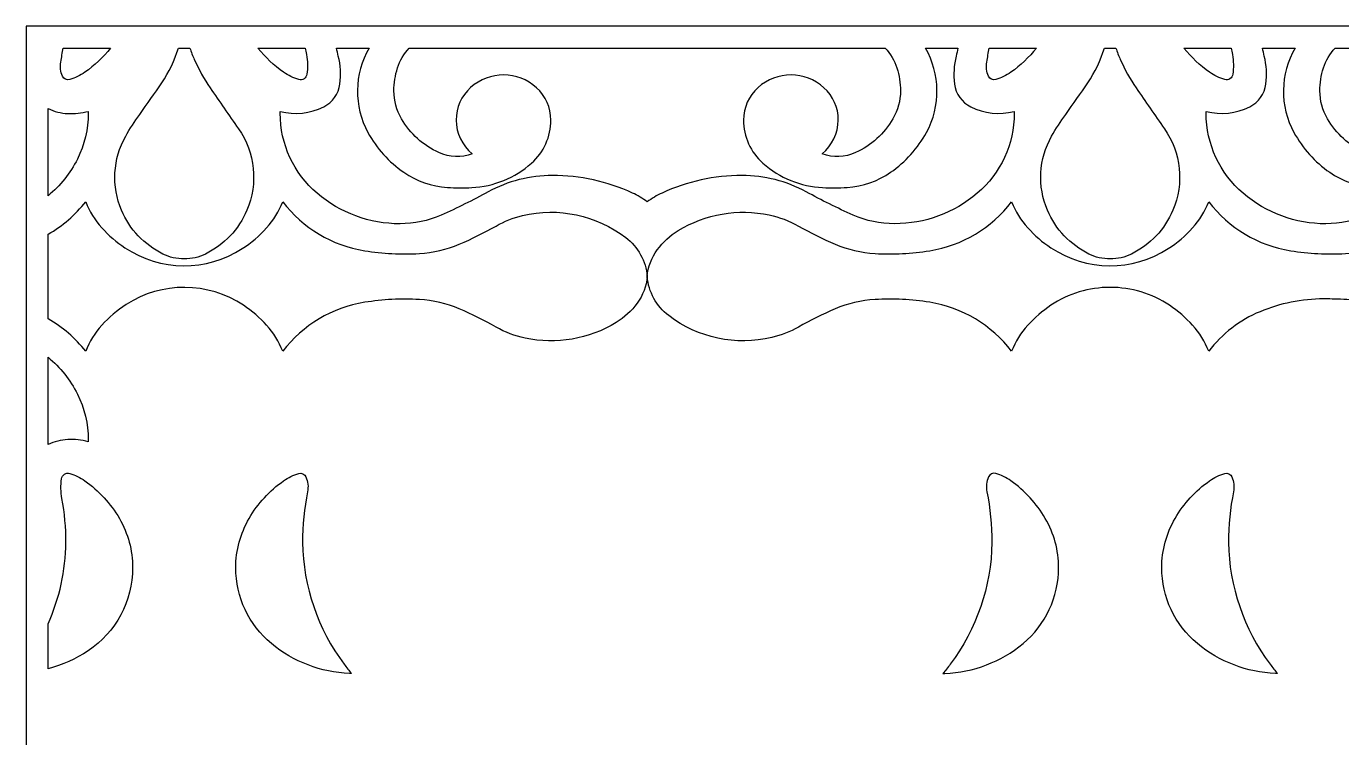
# Model space of a CAD drawing. Header units: centimetres. Extents: x -25.2 to -14.6, y -9 to -3.3.
# Drawn here: x -25.2 to -19.91, y -6.14 to -3.28 of the extents above; entities that cross this region are included whole.
import ezdxf

# ---------------------------------------------------------------- set-up
doc = ezdxf.new("R2010")
doc.units = ezdxf.units.CM
doc.header["$MEASUREMENT"] = 0
doc.layers.add('layer 1', color=7, linetype='Continuous')

msp = doc.modelspace()

# ---------------------------------------------------------------- linework, layer by layer
at = {"layer": 'layer 1', "color": 250}
for points, knots in [([(-14.61816, -3.2754), (-14.61816, -3.2754), (-14.61816, -9.00021), (-14.61816, -9.00021), (-14.61816, -9.00021), (-14.61816, -9.00021), (-25.19914, -9.00021), (-25.19914, -9.00021), (-25.19914, -9.00021), (-25.19914, -9.00021), (-25.19914, -3.2754), (-25.19914, -3.2754), (-25.19914, -3.2754), (-25.19914, -3.2754), (-14.61816, -3.2754), (-14.61816, -3.2754)], [0, 0, 0, 0, 0.2, 0.2, 0.2, 0.2, 0.4, 0.4, 0.4, 0.4, 0.6, 0.6, 0.6, 0.6, 1, 1, 1, 1]), ([(-25.05114, -3.36283), (-25.05408, -3.38171), (-25.05719, -3.40052), (-25.06046, -3.4193), (-25.06046, -3.4193), (-25.06382, -3.43847), (-25.06144, -3.45825), (-25.05366, -3.47613), (-25.05366, -3.47613), (-25.04876, -3.48738), (-25.03626, -3.49323), (-25.02448, -3.48975), (-25.02448, -3.48975), (-25.00287, -3.48336), (-24.98242, -3.47346), (-24.96398, -3.4605), (-24.96398, -3.4605), (-24.92499, -3.4331), (-24.89015, -3.40019), (-24.86057, -3.36283), (-24.86057, -3.36283), (-24.86057, -3.36283), (-25.05114, -3.36283), (-25.05114, -3.36283), (-25.05114, -3.36283), (-25.05114, -3.36283), (-25.05114, -3.36283), (-25.05114, -3.36283)], [0, 0, 0, 0, 0.125, 0.125, 0.125, 0.125, 0.25, 0.25, 0.25, 0.25, 0.375, 0.375, 0.375, 0.375, 0.5, 0.5, 0.5, 0.5, 0.625, 0.625, 0.625, 0.625, 0.75, 0.75, 0.75, 0.75, 1, 1, 1, 1]), ([(-24.56402, -4.21153), (-24.53431, -4.21153), (-24.50499, -4.20472), (-24.47835, -4.19159), (-24.47835, -4.19159), (-24.40356, -4.15474), (-24.34448, -4.09233), (-24.31182, -4.01562), (-24.31182, -4.01562), (-24.26585, -3.90755), (-24.27881, -3.78349), (-24.34623, -3.68739), (-24.34623, -3.68739), (-24.38444, -3.63287), (-24.42226, -3.57814), (-24.45969, -3.52313), (-24.45969, -3.52313), (-24.48414, -3.48714), (-24.50544, -3.44913), (-24.52337, -3.40948), (-24.52337, -3.40948), (-24.53025, -3.39433), (-24.53613, -3.37875), (-24.54102, -3.36283), (-24.54102, -3.36283), (-24.54102, -3.36283), (-24.58705, -3.36283), (-24.58705, -3.36283), (-24.58705, -3.36283), (-24.60236, -3.41252), (-24.625, -3.45965), (-24.65418, -3.50268), (-24.65418, -3.50268), (-24.68322, -3.54547), (-24.71283, -3.58786), (-24.74304, -3.62981), (-24.74304, -3.62981), (-24.76343, -3.65806), (-24.78227, -3.68739), (-24.79941, -3.71772), (-24.79941, -3.71772), (-24.85108, -3.809), (-24.85732, -3.91909), (-24.81624, -4.01562), (-24.81624, -4.01562), (-24.78355, -4.09233), (-24.72449, -4.15474), (-24.64969, -4.19159), (-24.64969, -4.19159), (-24.62302, -4.20472), (-24.59372, -4.21153), (-24.56402, -4.21153)], [0, 0, 0, 0, 0.0714286, 0.0714286, 0.0714286, 0.0714286, 0.1428571, 0.1428571, 0.1428571, 0.1428571, 0.2142857, 0.2142857, 0.2142857, 0.2142857, 0.2857143, 0.2857143, 0.2857143, 0.2857143, 0.3571429, 0.3571429, 0.3571429, 0.3571429, 0.4285714, 0.4285714, 0.4285714, 0.4285714, 0.5, 0.5, 0.5, 0.5, 0.5714286, 0.5714286, 0.5714286, 0.5714286, 0.6428571, 0.6428571, 0.6428571, 0.6428571, 0.7142857, 0.7142857, 0.7142857, 0.7142857, 0.7857143, 0.7857143, 0.7857143, 0.7857143, 0.8571429, 0.8571429, 0.8571429, 0.8571429, 1, 1, 1, 1]), ([(-24.2675, -3.36283), (-24.23788, -3.40019), (-24.20306, -3.43308), (-24.16407, -3.4605), (-24.16407, -3.4605), (-24.14563, -3.47346), (-24.12517, -3.48336), (-24.10354, -3.48975), (-24.10354, -3.48975), (-24.09634, -3.49189), (-24.08855, -3.49073), (-24.08225, -3.48666), (-24.08225, -3.48666), (-24.07595, -3.48259), (-24.07174, -3.47598), (-24.07072, -3.46854), (-24.07072, -3.46854), (-24.06708, -3.44223), (-24.06767, -3.41552), (-24.07245, -3.38939), (-24.07245, -3.38939), (-24.07405, -3.38057), (-24.07554, -3.3717), (-24.0769, -3.36283), (-24.0769, -3.36283), (-24.0769, -3.36283), (-24.2675, -3.36283), (-24.2675, -3.36283)], [0, 0, 0, 0, 0.125, 0.125, 0.125, 0.125, 0.25, 0.25, 0.25, 0.25, 0.375, 0.375, 0.375, 0.375, 0.5, 0.5, 0.5, 0.5, 0.625, 0.625, 0.625, 0.625, 0.75, 0.75, 0.75, 0.75, 1, 1, 1, 1]), ([(-22.70187, -3.98164), (-22.68327, -3.96782), (-22.66333, -3.956), (-22.64231, -3.94629), (-22.64231, -3.94629), (-22.54147, -3.89975), (-22.43169, -3.87568), (-22.32064, -3.87568), (-22.32064, -3.87568), (-22.23033, -3.87568), (-22.14143, -3.89833), (-22.06215, -3.94154), (-22.06215, -3.94154), (-22.0004, -3.97517), (-21.93744, -4.00647), (-21.87335, -4.0353), (-21.87335, -4.0353), (-21.8211, -4.05822), (-21.76468, -4.07005), (-21.70763, -4.07004), (-21.70763, -4.07004), (-21.58551, -4.07003), (-21.46748, -4.02661), (-21.37455, -3.94742), (-21.37455, -3.94742), (-21.28007, -3.86698), (-21.2257, -3.74927), (-21.22572, -3.62521), (-21.22572, -3.62521), (-21.22575, -3.62394), (-21.22576, -3.62268), (-21.22585, -3.62143), (-21.22585, -3.62143), (-21.22593, -3.62016), (-21.22599, -3.61891), (-21.22606, -3.61767), (-21.22606, -3.61767), (-21.28454, -3.6332), (-21.34677, -3.62675), (-21.40083, -3.59953), (-21.40083, -3.59953), (-21.43644, -3.5816), (-21.46081, -3.54714), (-21.46591, -3.50758), (-21.46591, -3.50758), (-21.47072, -3.47002), (-21.46853, -3.43189), (-21.45944, -3.39511), (-21.45944, -3.39511), (-21.45684, -3.38442), (-21.45444, -3.37367), (-21.45228, -3.36283), (-21.45228, -3.36283), (-21.45228, -3.36283), (-21.58305, -3.36283), (-21.58305, -3.36283), (-21.58305, -3.36283), (-21.52258, -3.46742), (-21.52093, -3.59608), (-21.5786, -3.70223), (-21.5786, -3.70223), (-21.61343, -3.7663), (-21.66278, -3.82138), (-21.72272, -3.86295), (-21.72272, -3.86295), (-21.77447, -3.89887), (-21.83511, -3.91995), (-21.89797, -3.92391), (-21.89797, -3.92391), (-21.93069, -3.92596), (-21.96346, -3.92615), (-21.99622, -3.92446), (-21.99622, -3.92446), (-22.085, -3.91987), (-22.16964, -3.88526), (-22.23627, -3.8264), (-22.23627, -3.8264), (-22.286, -3.78245), (-22.31452, -3.7192), (-22.31452, -3.6528), (-22.31452, -3.6528), (-22.31452, -3.60289), (-22.29332, -3.5553), (-22.25622, -3.5219), (-22.25622, -3.5219), (-22.18086, -3.45396), (-22.06614, -3.45428), (-21.99099, -3.52248), (-21.99099, -3.52248), (-21.95427, -3.55583), (-21.93328, -3.60319), (-21.93328, -3.6528), (-21.93328, -3.6528), (-21.93416, -3.70539), (-21.95774, -3.75508), (-21.99796, -3.78896), (-21.99796, -3.78896), (-21.95437, -3.80465), (-21.90639, -3.80275), (-21.86416, -3.78356), (-21.86416, -3.78356), (-21.80112, -3.75497), (-21.74853, -3.70749), (-21.71364, -3.64769), (-21.71364, -3.64769), (-21.69372, -3.61349), (-21.68321, -3.57465), (-21.68321, -3.53508), (-21.68321, -3.53508), (-21.68321, -3.50385), (-21.68807, -3.47279), (-21.69761, -3.44304), (-21.69761, -3.44304), (-21.70724, -3.41312), (-21.72341, -3.38574), (-21.74497, -3.36283), (-21.74497, -3.36283), (-21.74497, -3.36283), (-23.65878, -3.36283), (-23.65878, -3.36283), (-23.65878, -3.36283), (-23.68033, -3.38574), (-23.69651, -3.41312), (-23.70613, -3.44304), (-23.70613, -3.44304), (-23.71569, -3.47279), (-23.72058, -3.50382), (-23.72058, -3.53508), (-23.72058, -3.53508), (-23.72058, -3.57465), (-23.71005, -3.61349), (-23.69011, -3.64769), (-23.69011, -3.64769), (-23.65521, -3.70749), (-23.60267, -3.75497), (-23.53959, -3.78356), (-23.53959, -3.78356), (-23.49737, -3.80271), (-23.44937, -3.80468), (-23.40576, -3.78896), (-23.40576, -3.78896), (-23.44601, -3.7551), (-23.46961, -3.7054), (-23.47047, -3.6528), (-23.47047, -3.6528), (-23.47047, -3.60289), (-23.44925, -3.5553), (-23.41217, -3.5219), (-23.41217, -3.5219), (-23.33677, -3.45396), (-23.22203, -3.45428), (-23.14688, -3.52248), (-23.14688, -3.52248), (-23.11018, -3.55583), (-23.08923, -3.60319), (-23.08921, -3.6528), (-23.08921, -3.6528), (-23.0892, -3.7192), (-23.11773, -3.78241), (-23.16745, -3.8264), (-23.16745, -3.8264), (-23.23409, -3.88526), (-23.31872, -3.91986), (-23.40754, -3.92446), (-23.40754, -3.92446), (-23.44024, -3.92615), (-23.47304, -3.92596), (-23.50574, -3.92391), (-23.50574, -3.92391), (-23.56863, -3.91995), (-23.62926, -3.89887), (-23.681, -3.86295), (-23.681, -3.86295), (-23.74082, -3.82146), (-23.79009, -3.76654), (-23.82492, -3.70267), (-23.82492, -3.70267), (-23.88285, -3.59646), (-23.88119, -3.4676), (-23.82068, -3.36283), (-23.82068, -3.36283), (-23.82068, -3.36283), (-23.95152, -3.36283), (-23.95152, -3.36283), (-23.95152, -3.36283), (-23.94932, -3.37367), (-23.94692, -3.38442), (-23.94427, -3.39511), (-23.94427, -3.39511), (-23.9352, -3.43189), (-23.93302, -3.47002), (-23.93784, -3.50758), (-23.93784, -3.50758), (-23.94292, -3.54714), (-23.96732, -3.5816), (-24.00294, -3.59953), (-24.00294, -3.59953), (-24.057, -3.62675), (-24.11922, -3.6332), (-24.17772, -3.61767), (-24.17772, -3.61767), (-24.17778, -3.61891), (-24.17784, -3.62016), (-24.1779, -3.62143), (-24.1779, -3.62143), (-24.17798, -3.62268), (-24.17803, -3.62394), (-24.17806, -3.62521), (-24.17806, -3.62521), (-24.17804, -3.74927), (-24.12371, -3.86701), (-24.02921, -3.94742), (-24.02921, -3.94742), (-23.93625, -4.02661), (-23.81822, -4.07006), (-23.69613, -4.07004), (-23.69613, -4.07004), (-23.63907, -4.07004), (-23.58267, -4.05822), (-23.53041, -4.0353), (-23.53041, -4.0353), (-23.46633, -4.00647), (-23.40335, -3.97517), (-23.34163, -3.94154), (-23.34163, -3.94154), (-23.26235, -3.89833), (-23.17346, -3.87568), (-23.08313, -3.87568), (-23.08313, -3.87568), (-22.97208, -3.87568), (-22.86228, -3.89977), (-22.76142, -3.94629), (-22.76142, -3.94629), (-22.74043, -3.95601), (-22.72045, -3.96782), (-22.70187, -3.98164)], [0, 0, 0, 0, 0.0166667, 0.0166667, 0.0166667, 0.0166667, 0.0333333, 0.0333333, 0.0333333, 0.0333333, 0.05, 0.05, 0.05, 0.05, 0.0666667, 0.0666667, 0.0666667, 0.0666667, 0.0833333, 0.0833333, 0.0833333, 0.0833333, 0.1, 0.1, 0.1, 0.1, 0.1166667, 0.1166667, 0.1166667, 0.1166667, 0.1333333, 0.1333333, 0.1333333, 0.1333333, 0.15, 0.15, 0.15, 0.15, 0.1666667, 0.1666667, 0.1666667, 0.1666667, 0.1833333, 0.1833333, 0.1833333, 0.1833333, 0.2, 0.2, 0.2, 0.2, 0.2166667, 0.2166667, 0.2166667, 0.2166667, 0.2333333, 0.2333333, 0.2333333, 0.2333333, 0.25, 0.25, 0.25, 0.25, 0.2666667, 0.2666667, 0.2666667, 0.2666667, 0.2833333, 0.2833333, 0.2833333, 0.2833333, 0.3, 0.3, 0.3, 0.3, 0.3166667, 0.3166667, 0.3166667, 0.3166667, 0.3333333, 0.3333333, 0.3333333, 0.3333333, 0.35, 0.35, 0.35, 0.35, 0.3666667, 0.3666667, 0.3666667, 0.3666667, 0.3833333, 0.3833333, 0.3833333, 0.3833333, 0.4, 0.4, 0.4, 0.4, 0.4166667, 0.4166667, 0.4166667, 0.4166667, 0.4333333, 0.4333333, 0.4333333, 0.4333333, 0.45, 0.45, 0.45, 0.45, 0.4666667, 0.4666667, 0.4666667, 0.4666667, 0.4833333, 0.4833333, 0.4833333, 0.4833333, 0.5, 0.5, 0.5, 0.5, 0.5166667, 0.5166667, 0.5166667, 0.5166667, 0.5333333, 0.5333333, 0.5333333, 0.5333333, 0.55, 0.55, 0.55, 0.55, 0.5666667, 0.5666667, 0.5666667, 0.5666667, 0.5833333, 0.5833333, 0.5833333, 0.5833333, 0.6, 0.6, 0.6, 0.6, 0.6166667, 0.6166667, 0.6166667, 0.6166667, 0.6333333, 0.6333333, 0.6333333, 0.6333333, 0.65, 0.65, 0.65, 0.65, 0.6666667, 0.6666667, 0.6666667, 0.6666667, 0.6833333, 0.6833333, 0.6833333, 0.6833333, 0.7, 0.7, 0.7, 0.7, 0.7166667, 0.7166667, 0.7166667, 0.7166667, 0.7333333, 0.7333333, 0.7333333, 0.7333333, 0.75, 0.75, 0.75, 0.75, 0.7666667, 0.7666667, 0.7666667, 0.7666667, 0.7833333, 0.7833333, 0.7833333, 0.7833333, 0.8, 0.8, 0.8, 0.8, 0.8166667, 0.8166667, 0.8166667, 0.8166667, 0.8333333, 0.8333333, 0.8333333, 0.8333333, 0.85, 0.85, 0.85, 0.85, 0.8666667, 0.8666667, 0.8666667, 0.8666667, 0.8833333, 0.8833333, 0.8833333, 0.8833333, 0.9, 0.9, 0.9, 0.9, 0.9166667, 0.9166667, 0.9166667, 0.9166667, 0.9333333, 0.9333333, 0.9333333, 0.9333333, 0.95, 0.95, 0.95, 0.95, 0.9666667, 0.9666667, 0.9666667, 0.9666667, 1, 1, 1, 1]), ([(-21.32688, -3.36283), (-21.32974, -3.38172), (-21.33281, -3.40052), (-21.33611, -3.4193), (-21.33611, -3.4193), (-21.33949, -3.43847), (-21.33715, -3.45825), (-21.32939, -3.47613), (-21.32939, -3.47613), (-21.32448, -3.48738), (-21.31198, -3.49323), (-21.30021, -3.48975), (-21.30021, -3.48975), (-21.27858, -3.48336), (-21.25816, -3.47346), (-21.23972, -3.4605), (-21.23972, -3.4605), (-21.20071, -3.4331), (-21.16586, -3.40019), (-21.13627, -3.36283), (-21.13627, -3.36283), (-21.13627, -3.36283), (-21.32688, -3.36283), (-21.32688, -3.36283)], [0, 0, 0, 0, 0.1428571, 0.1428571, 0.1428571, 0.1428571, 0.2857143, 0.2857143, 0.2857143, 0.2857143, 0.4285714, 0.4285714, 0.4285714, 0.4285714, 0.5714286, 0.5714286, 0.5714286, 0.5714286, 0.7142857, 0.7142857, 0.7142857, 0.7142857, 1, 1, 1, 1]), ([(-20.83972, -4.21153), (-20.81001, -4.21153), (-20.7807, -4.20472), (-20.75403, -4.19159), (-20.75403, -4.19159), (-20.67926, -4.15474), (-20.62017, -4.09233), (-20.58753, -4.01562), (-20.58753, -4.01562), (-20.54156, -3.90755), (-20.55454, -3.78354), (-20.62195, -3.68739), (-20.62195, -3.68739), (-20.66017, -3.63287), (-20.69797, -3.57814), (-20.73541, -3.52313), (-20.73541, -3.52313), (-20.75987, -3.48714), (-20.78118, -3.44913), (-20.7991, -3.40948), (-20.7991, -3.40948), (-20.80596, -3.39433), (-20.81185, -3.37875), (-20.81673, -3.36283), (-20.81673, -3.36283), (-20.81673, -3.36283), (-20.86275, -3.36283), (-20.86275, -3.36283), (-20.86275, -3.36283), (-20.87801, -3.41254), (-20.90061, -3.45971), (-20.92984, -3.50271), (-20.92984, -3.50271), (-20.9589, -3.5455), (-20.98854, -3.58786), (-21.01877, -3.62981), (-21.01877, -3.62981), (-21.03915, -3.65807), (-21.05798, -3.68739), (-21.07515, -3.71769), (-21.07515, -3.71769), (-21.12684, -3.809), (-21.1331, -3.91909), (-21.09197, -4.01562), (-21.09197, -4.01562), (-21.05928, -4.09233), (-21.00019, -4.15474), (-20.92539, -4.19159), (-20.92539, -4.19159), (-20.89873, -4.20472), (-20.86944, -4.21153), (-20.83972, -4.21153)], [0, 0, 0, 0, 0.0714286, 0.0714286, 0.0714286, 0.0714286, 0.1428571, 0.1428571, 0.1428571, 0.1428571, 0.2142857, 0.2142857, 0.2142857, 0.2142857, 0.2857143, 0.2857143, 0.2857143, 0.2857143, 0.3571429, 0.3571429, 0.3571429, 0.3571429, 0.4285714, 0.4285714, 0.4285714, 0.4285714, 0.5, 0.5, 0.5, 0.5, 0.5714286, 0.5714286, 0.5714286, 0.5714286, 0.6428571, 0.6428571, 0.6428571, 0.6428571, 0.7142857, 0.7142857, 0.7142857, 0.7142857, 0.7857143, 0.7857143, 0.7857143, 0.7857143, 0.8571429, 0.8571429, 0.8571429, 0.8571429, 1, 1, 1, 1]), ([(-20.54317, -3.36283), (-20.51359, -3.40021), (-20.47878, -3.43311), (-20.43979, -3.4605), (-20.43979, -3.4605), (-20.42134, -3.47346), (-20.40089, -3.48336), (-20.37926, -3.48975), (-20.37926, -3.48975), (-20.37207, -3.49189), (-20.36427, -3.49073), (-20.35794, -3.48666), (-20.35794, -3.48666), (-20.35164, -3.48259), (-20.34742, -3.47598), (-20.34642, -3.46854), (-20.34642, -3.46854), (-20.34281, -3.44223), (-20.3434, -3.41552), (-20.34817, -3.38939), (-20.34817, -3.38939), (-20.34975, -3.38056), (-20.35123, -3.3717), (-20.35261, -3.36283), (-20.35261, -3.36283), (-20.35261, -3.36283), (-20.54317, -3.36283), (-20.54317, -3.36283)], [0, 0, 0, 0, 0.125, 0.125, 0.125, 0.125, 0.25, 0.25, 0.25, 0.25, 0.375, 0.375, 0.375, 0.375, 0.5, 0.5, 0.5, 0.5, 0.625, 0.625, 0.625, 0.625, 0.75, 0.75, 0.75, 0.75, 1, 1, 1, 1]), ([(-18.97758, -3.98164), (-18.95899, -3.96782), (-18.93904, -3.95599), (-18.91797, -3.94629), (-18.91797, -3.94629), (-18.81718, -3.89975), (-18.70742, -3.87568), (-18.59635, -3.87568), (-18.59635, -3.87568), (-18.50606, -3.87568), (-18.41713, -3.89833), (-18.33785, -3.94154), (-18.33785, -3.94154), (-18.27612, -3.97517), (-18.21317, -4.00647), (-18.14906, -4.0353), (-18.14906, -4.0353), (-18.09683, -4.05822), (-18.0404, -4.07005), (-17.98334, -4.07004), (-17.98334, -4.07004), (-17.86124, -4.07003), (-17.74319, -4.02661), (-17.65025, -3.94742), (-17.65025, -3.94742), (-17.55582, -3.86698), (-17.50142, -3.74927), (-17.50142, -3.62521), (-17.50142, -3.62521), (-17.50144, -3.62394), (-17.50149, -3.62268), (-17.50156, -3.62143), (-17.50156, -3.62143), (-17.50164, -3.62016), (-17.50169, -3.61891), (-17.50172, -3.61767), (-17.50172, -3.61767), (-17.56024, -3.6332), (-17.62245, -3.62675), (-17.67653, -3.59953), (-17.67653, -3.59953), (-17.71215, -3.5816), (-17.73652, -3.54714), (-17.74163, -3.50758), (-17.74163, -3.50758), (-17.74644, -3.47002), (-17.74427, -3.43189), (-17.73518, -3.39511), (-17.73518, -3.39511), (-17.73256, -3.38442), (-17.73017, -3.37367), (-17.72798, -3.36283), (-17.72798, -3.36283), (-17.72798, -3.36283), (-17.85876, -3.36283), (-17.85876, -3.36283), (-17.85876, -3.36283), (-17.79823, -3.46758), (-17.79665, -3.59639), (-17.85453, -3.70264), (-17.85453, -3.70264), (-17.88936, -3.76654), (-17.93865, -3.82146), (-17.99842, -3.86295), (-17.99842, -3.86295), (-18.05017, -3.89887), (-18.1108, -3.91995), (-18.17371, -3.92391), (-18.17371, -3.92391), (-18.2064, -3.92596), (-18.23919, -3.92615), (-18.27196, -3.92446), (-18.27196, -3.92446), (-18.36071, -3.91987), (-18.44536, -3.88526), (-18.51198, -3.8264), (-18.51198, -3.8264), (-18.56173, -3.78245), (-18.59022, -3.7192), (-18.59022, -3.6528), (-18.59022, -3.6528), (-18.59025, -3.60289), (-18.56904, -3.5553), (-18.53195, -3.5219), (-18.53195, -3.5219), (-18.45659, -3.45398), (-18.34185, -3.4543), (-18.2667, -3.52247), (-18.2667, -3.52247), (-18.22994, -3.55583), (-18.20899, -3.60319), (-18.20899, -3.6528), (-18.20899, -3.6528), (-18.20983, -3.70539), (-18.23345, -3.75504), (-18.27367, -3.78896), (-18.27367, -3.78896), (-18.23005, -3.80465), (-18.18207, -3.80275), (-18.13985, -3.78356), (-18.13985, -3.78356), (-18.07683, -3.75497), (-18.02423, -3.70749), (-17.98937, -3.64769), (-17.98937, -3.64769), (-17.96941, -3.61349), (-17.95892, -3.57465), (-17.95892, -3.53508), (-17.95892, -3.53508), (-17.95892, -3.50382), (-17.96378, -3.47279), (-17.97333, -3.44304), (-17.97333, -3.44304), (-17.98295, -3.41312), (-17.99914, -3.38574), (-18.0207, -3.36283), (-18.0207, -3.36283), (-18.0207, -3.36283), (-19.93447, -3.36283), (-19.93447, -3.36283), (-19.93447, -3.36283), (-19.95606, -3.38574), (-19.97224, -3.41312), (-19.98187, -3.44304), (-19.98187, -3.44304), (-19.9914, -3.47279), (-19.99627, -3.50382), (-19.99627, -3.53508), (-19.99627, -3.53508), (-19.99627, -3.57465), (-19.98576, -3.61349), (-19.9658, -3.64769), (-19.9658, -3.64769), (-19.93091, -3.70746), (-19.87834, -3.75497), (-19.81532, -3.78356), (-19.81532, -3.78356), (-19.77309, -3.80275), (-19.7251, -3.80468), (-19.68152, -3.78896), (-19.68152, -3.78896), (-19.72171, -3.75508), (-19.74531, -3.70539), (-19.74618, -3.6528), (-19.74618, -3.6528), (-19.74619, -3.60289), (-19.72496, -3.5553), (-19.6879, -3.52188), (-19.6879, -3.52188), (-19.61251, -3.45395), (-19.49775, -3.45428), (-19.42258, -3.52248), (-19.42258, -3.52248), (-19.3859, -3.55584), (-19.36495, -3.60319), (-19.36493, -3.6528), (-19.36493, -3.6528), (-19.36493, -3.7192), (-19.39345, -3.78241), (-19.44318, -3.8264), (-19.44318, -3.8264), (-19.5098, -3.88526), (-19.59446, -3.91986), (-19.68323, -3.92446), (-19.68323, -3.92446), (-19.716, -3.92615), (-19.74877, -3.92596), (-19.78149, -3.92391), (-19.78149, -3.92391), (-19.84436, -3.91995), (-19.90499, -3.89887), (-19.95672, -3.86295), (-19.95672, -3.86295), (-20.01657, -3.82146), (-20.06583, -3.76654), (-20.10066, -3.70262), (-20.10066, -3.70262), (-20.1586, -3.59641), (-20.15694, -3.4676), (-20.09642, -3.36283), (-20.09642, -3.36283), (-20.09642, -3.36283), (-20.22719, -3.36283), (-20.22719, -3.36283), (-20.22719, -3.36283), (-20.22505, -3.37367), (-20.22264, -3.38442), (-20.22001, -3.39511), (-20.22001, -3.39511), (-20.2109, -3.43189), (-20.20873, -3.47002), (-20.21356, -3.50758), (-20.21356, -3.50758), (-20.21861, -3.54714), (-20.24304, -3.5816), (-20.27865, -3.59953), (-20.27865, -3.59953), (-20.3327, -3.62677), (-20.39491, -3.6332), (-20.4534, -3.61767), (-20.4534, -3.61767), (-20.45348, -3.61891), (-20.45355, -3.62016), (-20.45362, -3.62143), (-20.45362, -3.62143), (-20.4537, -3.62268), (-20.45375, -3.62394), (-20.45375, -3.62521), (-20.45375, -3.62521), (-20.45375, -3.74927), (-20.39942, -3.86702), (-20.30494, -3.94742), (-20.30494, -3.94742), (-20.21198, -4.02661), (-20.09392, -4.07006), (-19.97182, -4.07004), (-19.97182, -4.07004), (-19.91477, -4.07004), (-19.85836, -4.05822), (-19.80613, -4.0353), (-19.80613, -4.0353), (-19.74205, -4.00647), (-19.67906, -3.9752), (-19.61737, -3.94156), (-19.61737, -3.94156), (-19.53805, -3.89833), (-19.44914, -3.87568), (-19.35883, -3.87568), (-19.35883, -3.87568), (-19.24775, -3.87568), (-19.13797, -3.89977), (-19.03714, -3.94629), (-19.03714, -3.94629), (-19.01611, -3.95601), (-18.99616, -3.96782), (-18.97758, -3.98164)], [0, 0, 0, 0, 0.0166667, 0.0166667, 0.0166667, 0.0166667, 0.0333333, 0.0333333, 0.0333333, 0.0333333, 0.05, 0.05, 0.05, 0.05, 0.0666667, 0.0666667, 0.0666667, 0.0666667, 0.0833333, 0.0833333, 0.0833333, 0.0833333, 0.1, 0.1, 0.1, 0.1, 0.1166667, 0.1166667, 0.1166667, 0.1166667, 0.1333333, 0.1333333, 0.1333333, 0.1333333, 0.15, 0.15, 0.15, 0.15, 0.1666667, 0.1666667, 0.1666667, 0.1666667, 0.1833333, 0.1833333, 0.1833333, 0.1833333, 0.2, 0.2, 0.2, 0.2, 0.2166667, 0.2166667, 0.2166667, 0.2166667, 0.2333333, 0.2333333, 0.2333333, 0.2333333, 0.25, 0.25, 0.25, 0.25, 0.2666667, 0.2666667, 0.2666667, 0.2666667, 0.2833333, 0.2833333, 0.2833333, 0.2833333, 0.3, 0.3, 0.3, 0.3, 0.3166667, 0.3166667, 0.3166667, 0.3166667, 0.3333333, 0.3333333, 0.3333333, 0.3333333, 0.35, 0.35, 0.35, 0.35, 0.3666667, 0.3666667, 0.3666667, 0.3666667, 0.3833333, 0.3833333, 0.3833333, 0.3833333, 0.4, 0.4, 0.4, 0.4, 0.4166667, 0.4166667, 0.4166667, 0.4166667, 0.4333333, 0.4333333, 0.4333333, 0.4333333, 0.45, 0.45, 0.45, 0.45, 0.4666667, 0.4666667, 0.4666667, 0.4666667, 0.4833333, 0.4833333, 0.4833333, 0.4833333, 0.5, 0.5, 0.5, 0.5, 0.5166667, 0.5166667, 0.5166667, 0.5166667, 0.5333333, 0.5333333, 0.5333333, 0.5333333, 0.55, 0.55, 0.55, 0.55, 0.5666667, 0.5666667, 0.5666667, 0.5666667, 0.5833333, 0.5833333, 0.5833333, 0.5833333, 0.6, 0.6, 0.6, 0.6, 0.6166667, 0.6166667, 0.6166667, 0.6166667, 0.6333333, 0.6333333, 0.6333333, 0.6333333, 0.65, 0.65, 0.65, 0.65, 0.6666667, 0.6666667, 0.6666667, 0.6666667, 0.6833333, 0.6833333, 0.6833333, 0.6833333, 0.7, 0.7, 0.7, 0.7, 0.7166667, 0.7166667, 0.7166667, 0.7166667, 0.7333333, 0.7333333, 0.7333333, 0.7333333, 0.75, 0.75, 0.75, 0.75, 0.7666667, 0.7666667, 0.7666667, 0.7666667, 0.7833333, 0.7833333, 0.7833333, 0.7833333, 0.8, 0.8, 0.8, 0.8, 0.8166667, 0.8166667, 0.8166667, 0.8166667, 0.8333333, 0.8333333, 0.8333333, 0.8333333, 0.85, 0.85, 0.85, 0.85, 0.8666667, 0.8666667, 0.8666667, 0.8666667, 0.8833333, 0.8833333, 0.8833333, 0.8833333, 0.9, 0.9, 0.9, 0.9, 0.9166667, 0.9166667, 0.9166667, 0.9166667, 0.9333333, 0.9333333, 0.9333333, 0.9333333, 0.95, 0.95, 0.95, 0.95, 0.9666667, 0.9666667, 0.9666667, 0.9666667, 1, 1, 1, 1]), ([(-25.11168, -3.95759), (-25.06234, -3.91708), (-25.0221, -3.86664), (-24.99355, -3.80952), (-24.99355, -3.80952), (-24.96491, -3.75229), (-24.95, -3.68921), (-24.95, -3.62521), (-24.95, -3.62521), (-24.95002, -3.62394), (-24.95006, -3.62268), (-24.95017, -3.62143), (-24.95017, -3.62143), (-24.95022, -3.62016), (-24.95028, -3.61891), (-24.95031, -3.61767), (-24.95031, -3.61767), (-24.97691, -3.62475), (-25.00447, -3.62772), (-25.032, -3.62642), (-25.032, -3.62642), (-25.05959, -3.62514), (-25.08668, -3.61841), (-25.11168, -3.60661), (-25.11168, -3.60661), (-25.11168, -3.60661), (-25.11168, -3.95759), (-25.11168, -3.95759)], [0, 0, 0, 0, 0.125, 0.125, 0.125, 0.125, 0.25, 0.25, 0.25, 0.25, 0.375, 0.375, 0.375, 0.375, 0.5, 0.5, 0.5, 0.5, 0.625, 0.625, 0.625, 0.625, 0.75, 0.75, 0.75, 0.75, 1, 1, 1, 1]), ([(-22.70187, -4.28228), (-22.70728, -4.21998), (-22.7387, -4.16288), (-22.78844, -4.12496), (-22.78844, -4.12496), (-22.90658, -4.03489), (-23.05868, -4.00255), (-23.20319, -4.03679), (-23.20319, -4.03679), (-23.2406, -4.04565), (-23.27655, -4.05984), (-23.30993, -4.07893), (-23.30993, -4.07893), (-23.35765, -4.10621), (-23.40697, -4.13066), (-23.45759, -4.15217), (-23.45759, -4.15217), (-23.50855, -4.17379), (-23.56284, -4.18653), (-23.61808, -4.18967), (-23.61808, -4.18967), (-23.69158, -4.19391), (-23.76538, -4.19017), (-23.83807, -4.17854), (-23.83807, -4.17854), (-23.96904, -4.15757), (-24.08708, -4.08707), (-24.16767, -3.98167), (-24.16767, -3.98167), (-24.18294, -4.02008), (-24.2049, -4.0555), (-24.23251, -4.08624), (-24.23251, -4.08624), (-24.26134, -4.11835), (-24.29434, -4.14649), (-24.33057, -4.16986), (-24.33057, -4.16986), (-24.47444, -4.26272), (-24.65979, -4.26145), (-24.80243, -4.1667), (-24.80243, -4.1667), (-24.8367, -4.14392), (-24.86802, -4.1169), (-24.89551, -4.08625), (-24.89551, -4.08625), (-24.92315, -4.0555), (-24.9451, -4.02008), (-24.96037, -3.98167), (-24.96037, -3.98167), (-25.00197, -4.03442), (-25.05336, -4.07873), (-25.11168, -4.11209), (-25.11168, -4.11209), (-25.11168, -4.11209), (-25.11168, -4.45248), (-25.11168, -4.45248), (-25.11168, -4.45248), (-25.05336, -4.48586), (-25.00199, -4.53014), (-24.96037, -4.58291), (-24.96037, -4.58291), (-24.9451, -4.54449), (-24.92315, -4.50908), (-24.89551, -4.4783), (-24.89551, -4.4783), (-24.86669, -4.44621), (-24.83371, -4.41807), (-24.79744, -4.39467), (-24.79744, -4.39467), (-24.65362, -4.30183), (-24.46827, -4.30314), (-24.32564, -4.39783), (-24.32564, -4.39783), (-24.29133, -4.42063), (-24.26002, -4.44767), (-24.23251, -4.4783), (-24.23251, -4.4783), (-24.2049, -4.50908), (-24.18294, -4.54449), (-24.16767, -4.58291), (-24.16767, -4.58291), (-24.08712, -4.47752), (-23.96904, -4.40702), (-23.83807, -4.38604), (-23.83807, -4.38604), (-23.76534, -4.3744), (-23.69158, -4.37066), (-23.61808, -4.37489), (-23.61808, -4.37489), (-23.56284, -4.37807), (-23.50855, -4.39075), (-23.45759, -4.41241), (-23.45759, -4.41241), (-23.40697, -4.43388), (-23.35765, -4.45832), (-23.30993, -4.48561), (-23.30993, -4.48561), (-23.27358, -4.50638), (-23.23427, -4.52138), (-23.19336, -4.53005), (-23.19336, -4.53005), (-23.06744, -4.55673), (-22.9362, -4.53423), (-22.82644, -4.46704), (-22.82644, -4.46704), (-22.79357, -4.4469), (-22.76493, -4.42059), (-22.74217, -4.38948), (-22.74217, -4.38948), (-22.71919, -4.35809), (-22.70524, -4.32106), (-22.70187, -4.28228), (-22.70187, -4.28228), (-22.70187, -4.28228), (-22.70187, -4.28228), (-22.70187, -4.28228)], [0, 0, 0, 0, 0.0333333, 0.0333333, 0.0333333, 0.0333333, 0.0666667, 0.0666667, 0.0666667, 0.0666667, 0.1, 0.1, 0.1, 0.1, 0.1333333, 0.1333333, 0.1333333, 0.1333333, 0.1666667, 0.1666667, 0.1666667, 0.1666667, 0.2, 0.2, 0.2, 0.2, 0.2333333, 0.2333333, 0.2333333, 0.2333333, 0.2666667, 0.2666667, 0.2666667, 0.2666667, 0.3, 0.3, 0.3, 0.3, 0.3333333, 0.3333333, 0.3333333, 0.3333333, 0.3666667, 0.3666667, 0.3666667, 0.3666667, 0.4, 0.4, 0.4, 0.4, 0.4333333, 0.4333333, 0.4333333, 0.4333333, 0.4666667, 0.4666667, 0.4666667, 0.4666667, 0.5, 0.5, 0.5, 0.5, 0.5333333, 0.5333333, 0.5333333, 0.5333333, 0.5666667, 0.5666667, 0.5666667, 0.5666667, 0.6, 0.6, 0.6, 0.6, 0.6333333, 0.6333333, 0.6333333, 0.6333333, 0.6666667, 0.6666667, 0.6666667, 0.6666667, 0.7, 0.7, 0.7, 0.7, 0.7333333, 0.7333333, 0.7333333, 0.7333333, 0.7666667, 0.7666667, 0.7666667, 0.7666667, 0.8, 0.8, 0.8, 0.8, 0.8333333, 0.8333333, 0.8333333, 0.8333333, 0.8666667, 0.8666667, 0.8666667, 0.8666667, 0.9, 0.9, 0.9, 0.9, 0.9333333, 0.9333333, 0.9333333, 0.9333333, 1, 1, 1, 1]), ([(-20.83972, -4.32587), (-20.75492, -4.32587), (-20.67194, -4.35092), (-20.60135, -4.39783), (-20.60135, -4.39783), (-20.56706, -4.42063), (-20.53575, -4.44767), (-20.50824, -4.4783), (-20.50824, -4.4783), (-20.48063, -4.50908), (-20.45868, -4.54449), (-20.44339, -4.58291), (-20.44339, -4.58291), (-20.38966, -4.51264), (-20.31839, -4.45774), (-20.23681, -4.42362), (-20.23681, -4.42362), (-20.15578, -4.38983), (-20.06882, -4.37239), (-19.981, -4.37239), (-19.981, -4.37239), (-19.95856, -4.37239), (-19.93612, -4.37281), (-19.91369, -4.37361), (-19.91369, -4.37361), (-19.84344, -4.3762), (-19.77439, -4.39253), (-19.71043, -4.42169), (-19.71043, -4.42169), (-19.67278, -4.43883), (-19.63597, -4.45776), (-19.60009, -4.47835), (-19.60009, -4.47835), (-19.52851, -4.51945), (-19.44747, -4.54103), (-19.36493, -4.54103), (-19.36493, -4.54103), (-19.25605, -4.54103), (-19.15028, -4.50525), (-19.06374, -4.43912), (-19.06374, -4.43912), (-19.01423, -4.40126), (-18.98296, -4.34436), (-18.97758, -4.28228), (-18.97758, -4.28228), (-18.983, -4.21996), (-19.01441, -4.16287), (-19.06414, -4.12493), (-19.06414, -4.12493), (-19.18228, -4.03489), (-19.33438, -4.00255), (-19.47889, -4.03679), (-19.47889, -4.03679), (-19.51632, -4.04565), (-19.55223, -4.05984), (-19.5856, -4.07893), (-19.5856, -4.07893), (-19.63337, -4.10622), (-19.68266, -4.13066), (-19.7333, -4.15217), (-19.7333, -4.15217), (-19.78424, -4.17379), (-19.83854, -4.18653), (-19.8938, -4.18967), (-19.8938, -4.18967), (-19.96732, -4.19391), (-20.04109, -4.19017), (-20.11376, -4.17853), (-20.11376, -4.17853), (-20.24478, -4.15757), (-20.36281, -4.08705), (-20.44339, -3.98167), (-20.44339, -3.98167), (-20.45868, -4.02008), (-20.48063, -4.0555), (-20.50824, -4.08624), (-20.50824, -4.08624), (-20.53708, -4.11835), (-20.57007, -4.14651), (-20.60631, -4.16988), (-20.60631, -4.16988), (-20.75015, -4.26272), (-20.9355, -4.2614), (-21.07814, -4.1667), (-21.07814, -4.1667), (-21.11242, -4.14392), (-21.14372, -4.1169), (-21.17125, -4.08625), (-21.17125, -4.08625), (-21.19887, -4.0555), (-21.22082, -4.02008), (-21.23609, -3.98167), (-21.23609, -3.98167), (-21.31665, -4.08709), (-21.4347, -4.15757), (-21.56567, -4.17854), (-21.56567, -4.17854), (-21.63837, -4.19017), (-21.71217, -4.19391), (-21.78568, -4.18967), (-21.78568, -4.18967), (-21.84091, -4.18653), (-21.89526, -4.17379), (-21.94617, -4.15217), (-21.94617, -4.15217), (-21.99683, -4.13066), (-22.0461, -4.10621), (-22.09386, -4.07893), (-22.09386, -4.07893), (-22.13041, -4.05805), (-22.17, -4.04299), (-22.21119, -4.03434), (-22.21119, -4.03434), (-22.33685, -4.00791), (-22.46777, -4.03047), (-22.5773, -4.0975), (-22.5773, -4.0975), (-22.61019, -4.11764), (-22.63881, -4.14398), (-22.66158, -4.17506), (-22.66158, -4.17506), (-22.68458, -4.20646), (-22.6985, -4.24351), (-22.70187, -4.28228), (-22.70187, -4.28228), (-22.69643, -4.34459), (-22.66504, -4.4017), (-22.61529, -4.4396), (-22.61529, -4.4396), (-22.49716, -4.52961), (-22.3451, -4.56198), (-22.20056, -4.52773), (-22.20056, -4.52773), (-22.16315, -4.51889), (-22.12725, -4.50469), (-22.09386, -4.48561), (-22.09386, -4.48561), (-22.0461, -4.45832), (-21.99679, -4.43388), (-21.94617, -4.41241), (-21.94617, -4.41241), (-21.89525, -4.39075), (-21.84091, -4.37807), (-21.78568, -4.37489), (-21.78568, -4.37489), (-21.71217, -4.37066), (-21.63838, -4.3744), (-21.56567, -4.38602), (-21.56567, -4.38602), (-21.4347, -4.40702), (-21.31667, -4.47753), (-21.23609, -4.58291), (-21.23609, -4.58291), (-21.22083, -4.54449), (-21.19887, -4.50907), (-21.17125, -4.4783), (-21.17125, -4.4783), (-21.14372, -4.44767), (-21.11242, -4.42063), (-21.07814, -4.39783), (-21.07814, -4.39783), (-21.00748, -4.35092), (-20.92451, -4.32587), (-20.83972, -4.32587), (-20.83972, -4.32587), (-20.83972, -4.32587), (-20.83972, -4.32587), (-20.83972, -4.32587)], [0, 0, 0, 0, 0.0232558, 0.0232558, 0.0232558, 0.0232558, 0.0465116, 0.0465116, 0.0465116, 0.0465116, 0.0697674, 0.0697674, 0.0697674, 0.0697674, 0.0930233, 0.0930233, 0.0930233, 0.0930233, 0.1162791, 0.1162791, 0.1162791, 0.1162791, 0.1395349, 0.1395349, 0.1395349, 0.1395349, 0.1627907, 0.1627907, 0.1627907, 0.1627907, 0.1860465, 0.1860465, 0.1860465, 0.1860465, 0.2093023, 0.2093023, 0.2093023, 0.2093023, 0.2325581, 0.2325581, 0.2325581, 0.2325581, 0.255814, 0.255814, 0.255814, 0.255814, 0.2790698, 0.2790698, 0.2790698, 0.2790698, 0.3023256, 0.3023256, 0.3023256, 0.3023256, 0.3255814, 0.3255814, 0.3255814, 0.3255814, 0.3488372, 0.3488372, 0.3488372, 0.3488372, 0.372093, 0.372093, 0.372093, 0.372093, 0.3953488, 0.3953488, 0.3953488, 0.3953488, 0.4186047, 0.4186047, 0.4186047, 0.4186047, 0.4418605, 0.4418605, 0.4418605, 0.4418605, 0.4651163, 0.4651163, 0.4651163, 0.4651163, 0.4883721, 0.4883721, 0.4883721, 0.4883721, 0.5116279, 0.5116279, 0.5116279, 0.5116279, 0.5348837, 0.5348837, 0.5348837, 0.5348837, 0.5581395, 0.5581395, 0.5581395, 0.5581395, 0.5813953, 0.5813953, 0.5813953, 0.5813953, 0.6046512, 0.6046512, 0.6046512, 0.6046512, 0.627907, 0.627907, 0.627907, 0.627907, 0.6511628, 0.6511628, 0.6511628, 0.6511628, 0.6744186, 0.6744186, 0.6744186, 0.6744186, 0.6976744, 0.6976744, 0.6976744, 0.6976744, 0.7209302, 0.7209302, 0.7209302, 0.7209302, 0.744186, 0.744186, 0.744186, 0.744186, 0.7674419, 0.7674419, 0.7674419, 0.7674419, 0.7906977, 0.7906977, 0.7906977, 0.7906977, 0.8139535, 0.8139535, 0.8139535, 0.8139535, 0.8372093, 0.8372093, 0.8372093, 0.8372093, 0.8604651, 0.8604651, 0.8604651, 0.8604651, 0.8837209, 0.8837209, 0.8837209, 0.8837209, 0.9069767, 0.9069767, 0.9069767, 0.9069767, 0.9302326, 0.9302326, 0.9302326, 0.9302326, 0.9534884, 0.9534884, 0.9534884, 0.9534884, 1, 1, 1, 1]), ([(-25.11168, -4.95798), (-25.08668, -4.94616), (-25.05959, -4.93942), (-25.032, -4.93813), (-25.032, -4.93813), (-25.00448, -4.93687), (-24.97692, -4.93983), (-24.95031, -4.94688), (-24.95031, -4.94688), (-24.95028, -4.94564), (-24.95022, -4.94438), (-24.95017, -4.94314), (-24.95017, -4.94314), (-24.95006, -4.94189), (-24.95002, -4.94064), (-24.95, -4.93936), (-24.95, -4.93936), (-24.95002, -4.87538), (-24.96491, -4.81228), (-24.99355, -4.75504), (-24.99355, -4.75504), (-25.0221, -4.69792), (-25.06234, -4.64749), (-25.11168, -4.60697), (-25.11168, -4.60697), (-25.11168, -4.60697), (-25.11168, -4.95798), (-25.11168, -4.95798)], [0, 0, 0, 0, 0.125, 0.125, 0.125, 0.125, 0.25, 0.25, 0.25, 0.25, 0.375, 0.375, 0.375, 0.375, 0.5, 0.5, 0.5, 0.5, 0.625, 0.625, 0.625, 0.625, 0.75, 0.75, 0.75, 0.75, 1, 1, 1, 1]), ([(-25.11168, -5.86097), (-25.05443, -5.84527), (-25.00008, -5.8206), (-24.95059, -5.78779), (-24.95059, -5.78779), (-24.83867, -5.71354), (-24.77138, -5.58831), (-24.77138, -5.45399), (-24.77138, -5.45399), (-24.77138, -5.38422), (-24.78987, -5.31578), (-24.82497, -5.2555), (-24.82497, -5.2555), (-24.85987, -5.19558), (-24.90726, -5.14393), (-24.96398, -5.10405), (-24.96398, -5.10405), (-24.98243, -5.09106), (-25.00287, -5.08121), (-25.02448, -5.07482), (-25.02448, -5.07482), (-25.03171, -5.07271), (-25.03948, -5.07382), (-25.04576, -5.07789), (-25.04576, -5.07789), (-25.0521, -5.082), (-25.05629, -5.08857), (-25.05732, -5.09603), (-25.05732, -5.09603), (-25.06094, -5.12231), (-25.06038, -5.14904), (-25.05561, -5.17514), (-25.05561, -5.17514), (-25.04507, -5.2336), (-25.03978, -5.29285), (-25.03978, -5.35223), (-25.03978, -5.35223), (-25.04092, -5.46526), (-25.06546, -5.57683), (-25.11168, -5.67997), (-25.11168, -5.67997), (-25.11168, -5.67997), (-25.11168, -5.86097), (-25.11168, -5.86097)], [0, 0, 0, 0, 0.0833333, 0.0833333, 0.0833333, 0.0833333, 0.1666667, 0.1666667, 0.1666667, 0.1666667, 0.25, 0.25, 0.25, 0.25, 0.3333333, 0.3333333, 0.3333333, 0.3333333, 0.4166667, 0.4166667, 0.4166667, 0.4166667, 0.5, 0.5, 0.5, 0.5, 0.5833333, 0.5833333, 0.5833333, 0.5833333, 0.6666667, 0.6666667, 0.6666667, 0.6666667, 0.75, 0.75, 0.75, 0.75, 0.8333333, 0.8333333, 0.8333333, 0.8333333, 1, 1, 1, 1]), ([(-23.92074, -5.84243), (-24.0268, -5.70077), (-24.08544, -5.52916), (-24.08826, -5.35223), (-24.08826, -5.35223), (-24.08826, -5.28364), (-24.0815, -5.21524), (-24.06803, -5.14799), (-24.06803, -5.14799), (-24.064, -5.12794), (-24.06621, -5.10719), (-24.07437, -5.08845), (-24.07437, -5.08845), (-24.07927, -5.07718), (-24.09176, -5.07132), (-24.10353, -5.07481), (-24.10353, -5.07481), (-24.12517, -5.08121), (-24.14563, -5.09106), (-24.16407, -5.10405), (-24.16407, -5.10405), (-24.2208, -5.14393), (-24.2682, -5.19558), (-24.30307, -5.2555), (-24.30307, -5.2555), (-24.33817, -5.31578), (-24.35664, -5.38422), (-24.35664, -5.45399), (-24.35664, -5.45399), (-24.35664, -5.57191), (-24.30419, -5.68366), (-24.21339, -5.75897), (-24.21339, -5.75897), (-24.12458, -5.83265), (-24.01407, -5.87502), (-23.89875, -5.87954), (-23.89875, -5.87954), (-23.89614, -5.87964), (-23.89352, -5.87976), (-23.89096, -5.87998), (-23.89096, -5.87998), (-23.90125, -5.86773), (-23.91117, -5.85522), (-23.92074, -5.84243)], [0, 0, 0, 0, 0.0833333, 0.0833333, 0.0833333, 0.0833333, 0.1666667, 0.1666667, 0.1666667, 0.1666667, 0.25, 0.25, 0.25, 0.25, 0.3333333, 0.3333333, 0.3333333, 0.3333333, 0.4166667, 0.4166667, 0.4166667, 0.4166667, 0.5, 0.5, 0.5, 0.5, 0.5833333, 0.5833333, 0.5833333, 0.5833333, 0.6666667, 0.6666667, 0.6666667, 0.6666667, 0.75, 0.75, 0.75, 0.75, 0.8333333, 0.8333333, 0.8333333, 0.8333333, 1, 1, 1, 1]), ([(-21.48296, -5.84243), (-21.37689, -5.7007), (-21.31826, -5.52922), (-21.3155, -5.35223), (-21.3155, -5.35223), (-21.3155, -5.28362), (-21.32229, -5.21522), (-21.33573, -5.14794), (-21.33573, -5.14794), (-21.33973, -5.12794), (-21.3375, -5.10716), (-21.32939, -5.08845), (-21.32939, -5.08845), (-21.32451, -5.07718), (-21.31196, -5.07136), (-21.30021, -5.07482), (-21.30021, -5.07482), (-21.27861, -5.08121), (-21.25814, -5.09106), (-21.23972, -5.10405), (-21.23972, -5.10405), (-21.18299, -5.14389), (-21.13557, -5.1956), (-21.10066, -5.2555), (-21.10066, -5.2555), (-21.06559, -5.31576), (-21.04709, -5.38426), (-21.04709, -5.45399), (-21.04709, -5.45399), (-21.04708, -5.57187), (-21.09964, -5.68371), (-21.19038, -5.75897), (-21.19038, -5.75897), (-21.27913, -5.83264), (-21.38977, -5.87501), (-21.50501, -5.87954), (-21.50501, -5.87954), (-21.50761, -5.87964), (-21.51023, -5.87978), (-21.5128, -5.87998), (-21.5128, -5.87998), (-21.50251, -5.86773), (-21.49255, -5.85522), (-21.48296, -5.84243), (-21.48296, -5.84243), (-21.48296, -5.84243), (-21.48296, -5.84243), (-21.48296, -5.84243)], [0, 0, 0, 0, 0.0769231, 0.0769231, 0.0769231, 0.0769231, 0.1538462, 0.1538462, 0.1538462, 0.1538462, 0.2307692, 0.2307692, 0.2307692, 0.2307692, 0.3076923, 0.3076923, 0.3076923, 0.3076923, 0.3846154, 0.3846154, 0.3846154, 0.3846154, 0.4615385, 0.4615385, 0.4615385, 0.4615385, 0.5384615, 0.5384615, 0.5384615, 0.5384615, 0.6153846, 0.6153846, 0.6153846, 0.6153846, 0.6923077, 0.6923077, 0.6923077, 0.6923077, 0.7692308, 0.7692308, 0.7692308, 0.7692308, 0.8461538, 0.8461538, 0.8461538, 0.8461538, 1, 1, 1, 1]), ([(-20.19646, -5.84243), (-20.30251, -5.70077), (-20.36117, -5.52912), (-20.36398, -5.35223), (-20.36398, -5.35223), (-20.36398, -5.28364), (-20.3572, -5.21522), (-20.34374, -5.14794), (-20.34374, -5.14794), (-20.33973, -5.12793), (-20.34193, -5.10716), (-20.35008, -5.08845), (-20.35008, -5.08845), (-20.35497, -5.07718), (-20.36747, -5.07132), (-20.37926, -5.07481), (-20.37926, -5.07481), (-20.40087, -5.08121), (-20.42134, -5.09106), (-20.43979, -5.10405), (-20.43979, -5.10405), (-20.49648, -5.14393), (-20.54391, -5.19558), (-20.57877, -5.2555), (-20.57877, -5.2555), (-20.61388, -5.31578), (-20.63235, -5.38422), (-20.63235, -5.45399), (-20.63235, -5.45399), (-20.63233, -5.57194), (-20.57989, -5.68368), (-20.48908, -5.75897), (-20.48908, -5.75897), (-20.40025, -5.83266), (-20.28972, -5.87502), (-20.17441, -5.87954), (-20.17441, -5.87954), (-20.17181, -5.87964), (-20.16923, -5.87978), (-20.16664, -5.87998), (-20.16664, -5.87998), (-20.17695, -5.86775), (-20.1869, -5.85523), (-20.19646, -5.84243), (-20.19646, -5.84243), (-20.19646, -5.84243), (-20.19646, -5.84243), (-20.19646, -5.84243)], [0, 0, 0, 0, 0.0769231, 0.0769231, 0.0769231, 0.0769231, 0.1538462, 0.1538462, 0.1538462, 0.1538462, 0.2307692, 0.2307692, 0.2307692, 0.2307692, 0.3076923, 0.3076923, 0.3076923, 0.3076923, 0.3846154, 0.3846154, 0.3846154, 0.3846154, 0.4615385, 0.4615385, 0.4615385, 0.4615385, 0.5384615, 0.5384615, 0.5384615, 0.5384615, 0.6153846, 0.6153846, 0.6153846, 0.6153846, 0.6923077, 0.6923077, 0.6923077, 0.6923077, 0.7692308, 0.7692308, 0.7692308, 0.7692308, 0.8461538, 0.8461538, 0.8461538, 0.8461538, 1, 1, 1, 1])]:
    msp.add_open_spline(points, degree=3, knots=knots, dxfattribs=at)

doc.saveas('drawing.dxf')
